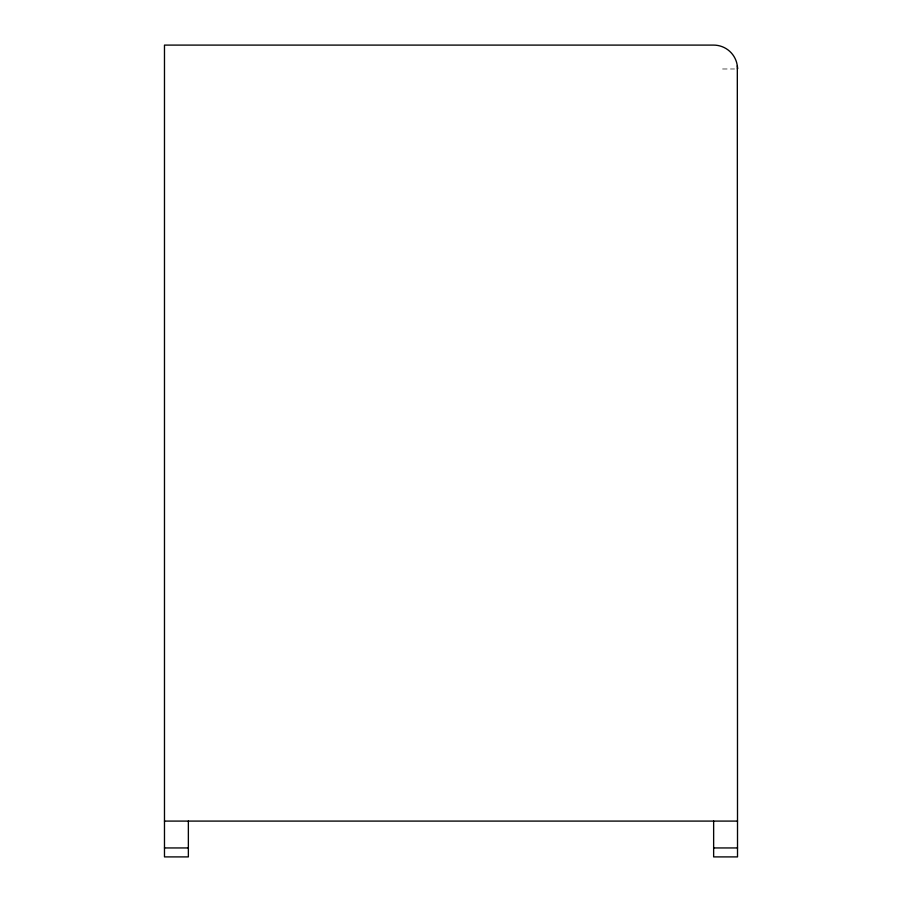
<?xml version="1.0" encoding="UTF-8"?>
<svg xmlns="http://www.w3.org/2000/svg" width="902" height="902" viewBox="0 0 902 902"><rect width="100%" height="100%" fill="white"/><g stroke="black" fill="none" stroke-linecap="round" stroke-linejoin="round"><path stroke-width="0.68" stroke-dasharray="4.51 3.38" d="M722.592 68.98L734.532 68.98"/><path stroke-width="1.35" d="M737.317 68.98L737.52 856.9L713.64 856.9L713.64 821.091M164.48 821.091L737.52 821.091M164.48 847.948L188.36 847.948M713.64 847.948L737.52 847.948M737.317 65.857L737.52 68.98A23.88 23.88 0 0 0 713.64 45.1L164.48 45.1L164.48 856.9L188.36 856.9L188.36 821.091"/></g></svg>
